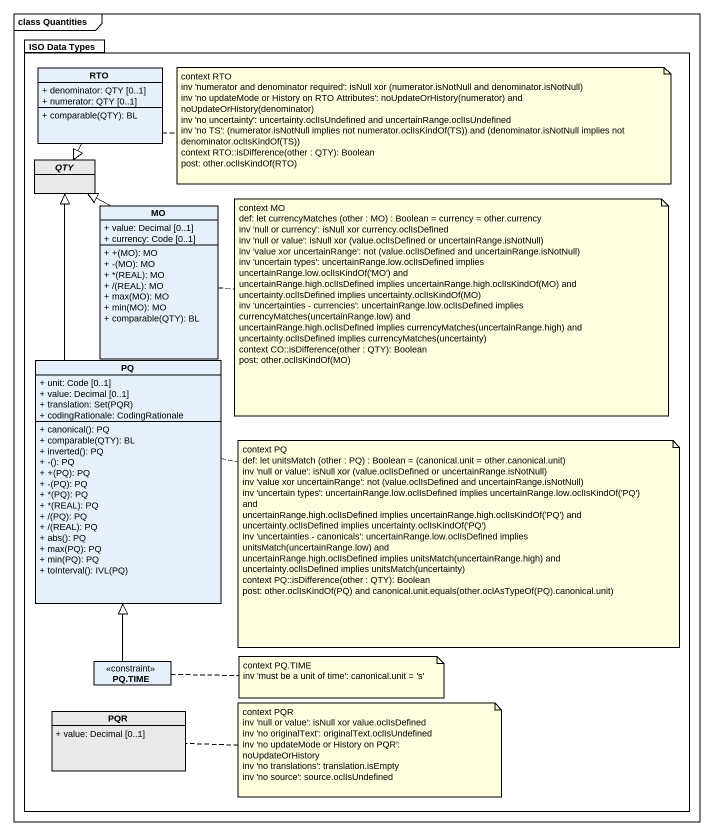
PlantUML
@startuml
mainframe class Quantities
hide circle
hide empty members
skinparam classAttributeIconSize 0
package "ISO Data Types" as ISO_Data_Types #FFFFFF {
  class RTO {
    + denominator: QTY [0..1]
    + numerator: QTY [0..1]
    + comparable(QTY): BL
  }
  abstract class QTY #E9E9E9
  class MO {
    + value: Decimal [0..1]
    + currency: Code [0..1]
    + +(MO): MO
    + -(MO): MO
    + *(REAL): MO
    + /(REAL): MO
    + max(MO): MO
    + min(MO): MO
    + comparable(QTY): BL
  }
  class PQ {
    + unit: Code [0..1]
    + value: Decimal [0..1]
    {field} + translation: Set(PQR)
    + codingRationale: CodingRationale
    + canonical(): PQ
    + comparable(QTY): BL
    + inverted(): PQ
    + -(): PQ
    + +(PQ): PQ
    + -(PQ): PQ
    + *(PQ): PQ
    + *(REAL): PQ
    + /(PQ): PQ
    + /(REAL): PQ
    + abs(): PQ
    + max(PQ): PQ
    + min(PQ): PQ
    + toInterval(): IVL(PQ)
  }
  class "PQ.TIME" as PQ_TIME <<constraint>>
  class PQR #E9E9E9 {
    + value: Decimal [0..1]
  }
}
RTO --|> QTY
MO -up-|> QTY
PQ -up-|> QTY
PQ_TIME -up-|> PQ
note right of RTO
  context RTO
  inv 'numerator and denominator required': isNull xor (numerator.isNotNull and denominator.isNotNull)
  inv 'no updateMode or History on RTO Attributes': noUpdateOrHistory(numerator) and noUpdateOrHistory(denominator)
  inv 'no uncertainty': uncertainty.oclIsUndefined and uncertainRange.oclIsUndefined
  inv 'no TS': (numerator.isNotNull implies not numerator.oclIsKindOf(TS)) and (denominator.isNotNull implies not denominator.oclIsKindOf(TS))
  context RTO::isDifference(other : QTY): Boolean
  post: other.oclIsKindOf(RTO)
end note
note right of MO
  context MO
  def: let currencyMatches (other : MO) : Boolean = currency = other.currency
  inv 'null or currency': isNull xor currency.oclIsDefined
  inv 'null or value': isNull xor (value.oclIsDefined or uncertainRange.isNotNull)
  inv 'value xor uncertainRange': not (value.oclIsDefined and uncertainRange.isNotNull)
  inv 'uncertain types': uncertainRange.low.oclIsDefined implies uncertainRange.low.oclIsKindOf('MO') and
  uncertainRange.high.oclIsDefined implies uncertainRange.high.oclIsKindOf(MO) and
  uncertainty.oclIsDefined implies uncertainty.oclIsKindOf(MO)
  inv 'uncertainties - currencies': uncertainRange.low.oclIsDefined implies currencyMatches(uncertainRange.low) and
  uncertainRange.high.oclIsDefined implies currencyMatches(uncertainRange.high) and
  uncertainty.oclIsDefined implies currencyMatches(uncertainty)
  context CO::isDifference(other : QTY): Boolean
  post: other.oclIsKindOf(MO)
end note
note right of PQ
  context PQ
  def: let unitsMatch (other : PQ) : Boolean = (canonical.unit = other.canonical.unit)
  inv 'null or value': isNull xor (value.oclIsDefined or uncertainRange.isNotNull)
  inv 'value xor uncertainRange': not (value.oclIsDefined and uncertainRange.isNotNull)
  inv 'uncertain types': uncertainRange.low.oclIsDefined implies uncertainRange.low.oclIsKindOf('PQ') and
  uncertainRange.high.oclIsDefined implies uncertainRange.high.oclIsKindOf('PQ') and
  uncertainty.oclIsDefined implies uncertainty.oclIsKindOf('PQ')
  inv 'uncertainties - canonicals': uncertainRange.low.oclIsDefined implies unitsMatch(uncertainRange.low) and
  uncertainRange.high.oclIsDefined implies unitsMatch(uncertainRange.high) and
  uncertainty.oclIsDefined implies unitsMatch(uncertainty)
  context PQ::isDifference(other : QTY): Boolean
  post: other.oclIsKindOf(PQ) and canonical.unit.equals(other.oclAsTypeOf(PQ).canonical.unit)
end note
note right of PQ_TIME
  context PQ.TIME
  inv 'must be a unit of time': canonical.unit = 's'
end note
note right of PQR
  context PQR
  inv 'null or value': isNull xor value.oclIsDefined
  inv 'no originalText': originalText.oclIsUndefined
  inv 'no updateMode or History on PQR': noUpdateOrHistory
  inv 'no translations': translation.isEmpty
  inv 'no source': source.oclIsUndefined
end note
@enduml
